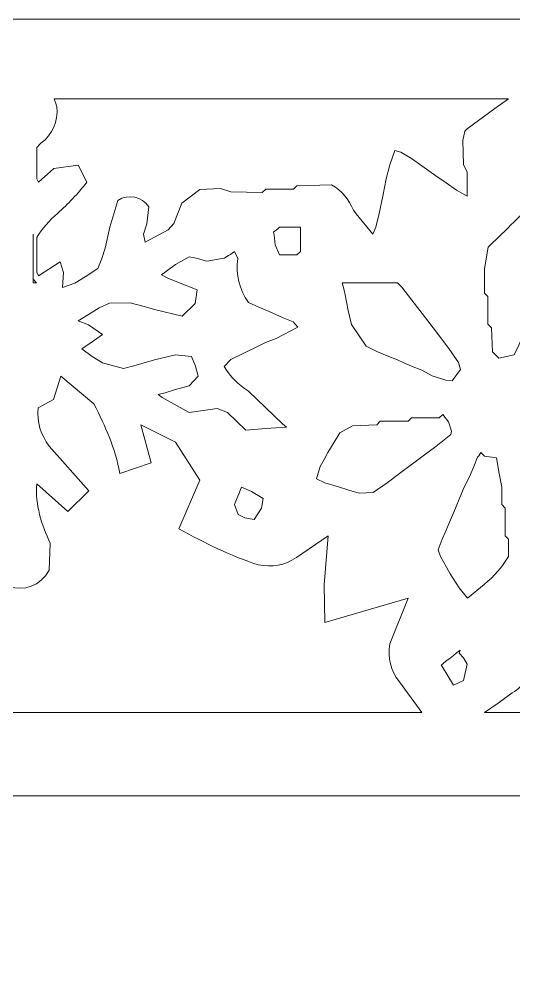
# Model space of a CAD drawing. Header units: centimetres. Extents: x -13.8 to 13.8, y -13.7 to 13.7.
# Drawn here: x 7.364 to 9, y 10.472 to 13.671 of the extents above; entities that cross this region are included whole.
import ezdxf

# ---------------------------------------------------------------- set-up
doc = ezdxf.new("R2010")
doc.units = ezdxf.units.CM
doc.header["$MEASUREMENT"] = 0
doc.layers.add('Layer 1', color=7, linetype='Continuous')

msp = doc.modelspace()

# ---------------------------------------------------------------- linework, layer by layer
at = {"layer": 'Layer 1', "lineweight": 0}
msp.add_lwpolyline([(0.95375, 0.85022), (13.77439, 0.85022), (13.77439, 13.67104), (0.95375, 13.67104), (0.95375, 0.85022)], close=True, dxfattribs=at)
at = {"layer": 'Layer 1', "color": 7, "lineweight": 0}
msp.add_lwpolyline([(3.52682, 3.42348), (11.2013, 3.42348), (11.2013, 11.09776), (3.52682, 11.09776), (3.52682, 3.42348)], close=True, dxfattribs=at)
for points, knots in [([(7.47892, 13.40702), (7.47892, 13.40702), (8.98369, 13.40702), (8.98369, 13.40702), (8.98369, 13.40702), (8.98369, 13.40702), (8.9376, 13.3754), (8.9376, 13.3754), (8.9376, 13.3754), (8.9376, 13.3754), (8.84635, 13.30759), (8.84635, 13.30759), (8.84635, 13.30759), (8.84635, 13.30759), (8.83836, 13.30074), (8.83836, 13.30074), (8.83836, 13.30074), (8.83836, 13.30074), (8.83243, 13.26894), (8.83243, 13.26894), (8.83243, 13.26894), (8.83243, 13.26894), (8.83455, 13.18853), (8.83455, 13.18853), (8.83455, 13.18853), (8.83455, 13.18853), (8.84598, 13.16586), (8.84598, 13.16586), (8.84598, 13.16586), (8.84598, 13.16586), (8.84598, 13.08508), (8.84598, 13.08508), (8.84598, 13.08508), (8.84598, 13.08508), (8.8115, 13.10508), (8.8115, 13.10508), (8.8115, 13.10508), (8.8115, 13.10508), (8.77702, 13.12926), (8.77702, 13.12926), (8.77702, 13.12926), (8.77702, 13.12926), (8.74252, 13.15193), (8.74252, 13.15193), (8.74252, 13.15193), (8.74252, 13.15193), (8.69643, 13.18545), (8.69643, 13.18545), (8.69643, 13.18545), (8.69643, 13.18545), (8.66195, 13.20926), (8.66195, 13.20926), (8.66195, 13.20926), (8.66195, 13.20926), (8.62747, 13.23061), (8.62747, 13.23061), (8.62747, 13.23061), (8.62747, 13.23061), (8.60747, 13.23614), (8.60747, 13.23614), (8.60747, 13.23614), (8.60747, 13.23614), (8.59014, 13.18851), (8.59014, 13.18851), (8.59014, 13.18851), (8.59014, 13.18851), (8.5789, 13.14242), (8.5789, 13.14242), (8.5789, 13.14242), (8.5789, 13.14242), (8.5671, 13.08508), (8.5671, 13.08508), (8.5671, 13.08508), (8.5671, 13.08508), (8.55567, 13.02756), (8.55567, 13.02756), (8.55567, 13.02756), (8.55567, 13.02756), (8.54443, 12.98184), (8.54443, 12.98184), (8.54443, 12.98184), (8.54443, 12.98184), (8.53377, 12.95861), (8.53377, 12.95861), (8.53377, 12.95861), (8.53377, 12.95861), (8.47892, 13.02624), (8.47892, 13.02624), (8.47892, 13.02624), (8.47892, 13.02624), (8.46977, 13.03899), (8.46977, 13.03899), (8.46977, 13.03899), (8.45395, 13.075), (8.43204, 13.10223), (8.39796, 13.12241), (8.39796, 13.12241), (8.39796, 13.12241), (8.28308, 13.11955), (8.28308, 13.11955), (8.28308, 13.11955), (8.28308, 13.11955), (8.27184, 13.10831), (8.27184, 13.10831), (8.27184, 13.10831), (8.27184, 13.10831), (8.17981, 13.10833), (8.17981, 13.10833), (8.17981, 13.10833), (8.17981, 13.10833), (8.16838, 13.0969), (8.16838, 13.0969), (8.16838, 13.0969), (8.16838, 13.0969), (8.06456, 13.09957), (8.06456, 13.09957), (8.06456, 13.09957), (8.06456, 13.09957), (8.03008, 13.11005), (8.03008, 13.11005), (8.03008, 13.11005), (8.03008, 13.11005), (7.96113, 13.1068), (7.96113, 13.1068), (7.96113, 13.1068), (7.96113, 13.1068), (7.90189, 13.06127), (7.90189, 13.06127), (7.90189, 13.06127), (7.90189, 13.06127), (7.87503, 12.99422), (7.87503, 12.99422), (7.87503, 12.99422), (7.87503, 12.99422), (7.85712, 12.97385), (7.85712, 12.97385), (7.85712, 12.97385), (7.85712, 12.97385), (7.78034, 12.93213), (7.78034, 12.93213), (7.78034, 12.93213), (7.78034, 12.93213), (7.77539, 12.95861), (7.77539, 12.95861), (7.77539, 12.95861), (7.77539, 12.95861), (7.78605, 12.99309), (7.78605, 12.99309), (7.78605, 12.99309), (7.78605, 12.99309), (7.79272, 13.04966), (7.79272, 13.04966), (7.79272, 13.04966), (7.76928, 13.08355), (7.72528, 13.09329), (7.69041, 13.0708), (7.69041, 13.0708), (7.69041, 13.0708), (7.66337, 12.98185), (7.66337, 12.98185), (7.66337, 12.98185), (7.66337, 12.98185), (7.64832, 12.9129), (7.64832, 12.9129), (7.64832, 12.9129), (7.64832, 12.9129), (7.63766, 12.87842), (7.63766, 12.87842), (7.63766, 12.87842), (7.63766, 12.87842), (7.62337, 12.84566), (7.62337, 12.84566), (7.62337, 12.84566), (7.62337, 12.84566), (7.58202, 12.81804), (7.58202, 12.81804), (7.58202, 12.81804), (7.58202, 12.81804), (7.54754, 12.79671), (7.54754, 12.79671), (7.54754, 12.79671), (7.54754, 12.79671), (7.50735, 12.78261), (7.50735, 12.78261), (7.50735, 12.78261), (7.50735, 12.78261), (7.51039, 12.83214), (7.51039, 12.83214), (7.51039, 12.83214), (7.51039, 12.83214), (7.49877, 12.86775), (7.49877, 12.86775), (7.49877, 12.86775), (7.49877, 12.86775), (7.42696, 12.82089), (7.42696, 12.82089), (7.42696, 12.82089), (7.42696, 12.82089), (7.42146, 12.83251), (7.42146, 12.83251), (7.42146, 12.83251), (7.42146, 12.83251), (7.42146, 12.94739), (7.42146, 12.94739), (7.42146, 12.94739), (7.44088, 12.97827), (7.46205, 13.00396), (7.49023, 13.0278), (7.49023, 13.0278), (7.52605, 13.06), (7.55786, 13.0922), (7.58701, 13.13104), (7.58701, 13.13104), (7.58701, 13.13104), (7.55899, 13.18761), (7.55899, 13.18761), (7.55899, 13.18761), (7.55899, 13.18761), (7.47879, 13.17695), (7.47879, 13.17695), (7.47879, 13.17695), (7.47879, 13.17695), (7.42698, 13.13104), (7.42698, 13.13104), (7.42698, 13.13104), (7.42698, 13.13104), (7.42148, 13.14266), (7.42148, 13.14266), (7.42148, 13.14266), (7.42148, 13.14266), (7.42148, 13.24609), (7.42148, 13.24609), (7.42148, 13.24609), (7.42148, 13.24609), (7.43558, 13.26019), (7.43558, 13.26019), (7.43558, 13.26019), (7.47424, 13.29086), (7.49292, 13.33126), (7.48852, 13.38097), (7.48852, 13.38097), (7.48845, 13.3809), (7.48178, 13.40109), (7.47892, 13.40702)], [0, 0, 0, 0, 0.016129, 0.016129, 0.016129, 0.016129, 0.0322581, 0.0322581, 0.0322581, 0.0322581, 0.0483871, 0.0483871, 0.0483871, 0.0483871, 0.0645161, 0.0645161, 0.0645161, 0.0645161, 0.0806452, 0.0806452, 0.0806452, 0.0806452, 0.0967742, 0.0967742, 0.0967742, 0.0967742, 0.1129032, 0.1129032, 0.1129032, 0.1129032, 0.1290323, 0.1290323, 0.1290323, 0.1290323, 0.1451613, 0.1451613, 0.1451613, 0.1451613, 0.1612903, 0.1612903, 0.1612903, 0.1612903, 0.1774194, 0.1774194, 0.1774194, 0.1774194, 0.1935484, 0.1935484, 0.1935484, 0.1935484, 0.2096774, 0.2096774, 0.2096774, 0.2096774, 0.2258065, 0.2258065, 0.2258065, 0.2258065, 0.2419355, 0.2419355, 0.2419355, 0.2419355, 0.2580645, 0.2580645, 0.2580645, 0.2580645, 0.2741935, 0.2741935, 0.2741935, 0.2741935, 0.2903226, 0.2903226, 0.2903226, 0.2903226, 0.3064516, 0.3064516, 0.3064516, 0.3064516, 0.3225806, 0.3225806, 0.3225806, 0.3225806, 0.3387097, 0.3387097, 0.3387097, 0.3387097, 0.3548387, 0.3548387, 0.3548387, 0.3548387, 0.3709677, 0.3709677, 0.3709677, 0.3709677, 0.3870968, 0.3870968, 0.3870968, 0.3870968, 0.4032258, 0.4032258, 0.4032258, 0.4032258, 0.4193548, 0.4193548, 0.4193548, 0.4193548, 0.4354839, 0.4354839, 0.4354839, 0.4354839, 0.4516129, 0.4516129, 0.4516129, 0.4516129, 0.4677419, 0.4677419, 0.4677419, 0.4677419, 0.483871, 0.483871, 0.483871, 0.483871, 0.5, 0.5, 0.5, 0.5, 0.516129, 0.516129, 0.516129, 0.516129, 0.5322581, 0.5322581, 0.5322581, 0.5322581, 0.5483871, 0.5483871, 0.5483871, 0.5483871, 0.5645161, 0.5645161, 0.5645161, 0.5645161, 0.5806452, 0.5806452, 0.5806452, 0.5806452, 0.5967742, 0.5967742, 0.5967742, 0.5967742, 0.6129032, 0.6129032, 0.6129032, 0.6129032, 0.6290323, 0.6290323, 0.6290323, 0.6290323, 0.6451613, 0.6451613, 0.6451613, 0.6451613, 0.6612903, 0.6612903, 0.6612903, 0.6612903, 0.6774194, 0.6774194, 0.6774194, 0.6774194, 0.6935484, 0.6935484, 0.6935484, 0.6935484, 0.7096774, 0.7096774, 0.7096774, 0.7096774, 0.7258065, 0.7258065, 0.7258065, 0.7258065, 0.7419355, 0.7419355, 0.7419355, 0.7419355, 0.7580645, 0.7580645, 0.7580645, 0.7580645, 0.7741935, 0.7741935, 0.7741935, 0.7741935, 0.7903226, 0.7903226, 0.7903226, 0.7903226, 0.8064516, 0.8064516, 0.8064516, 0.8064516, 0.8225806, 0.8225806, 0.8225806, 0.8225806, 0.8387097, 0.8387097, 0.8387097, 0.8387097, 0.8548387, 0.8548387, 0.8548387, 0.8548387, 0.8709677, 0.8709677, 0.8709677, 0.8709677, 0.8870968, 0.8870968, 0.8870968, 0.8870968, 0.9032258, 0.9032258, 0.9032258, 0.9032258, 0.9193548, 0.9193548, 0.9193548, 0.9193548, 0.9354839, 0.9354839, 0.9354839, 0.9354839, 0.9516129, 0.9516129, 0.9516129, 0.9516129, 0.9677419, 0.9677419, 0.9677419, 0.9677419, 1, 1, 1, 1]), ([(9.02999, 13.02792), (9.02999, 13.02792), (9.06124, 12.99305), (9.06124, 12.99305), (9.06124, 12.99305), (9.06124, 12.99305), (9.07381, 12.97), (9.07381, 12.97), (9.07381, 12.97), (9.07381, 12.97), (9.08619, 12.94733), (9.08619, 12.94733), (9.08619, 12.94733), (9.08619, 12.94733), (9.10715, 12.91285), (9.10715, 12.91285), (9.10715, 12.91285), (9.10715, 12.91285), (9.11953, 12.88962), (9.11953, 12.88962), (9.11953, 12.88962), (9.11953, 12.88962), (9.12752, 12.86657), (9.12752, 12.86657), (9.12752, 12.86657), (9.12752, 12.86657), (9.12239, 12.8439), (9.12239, 12.8439), (9.12239, 12.8439), (9.12239, 12.8439), (9.11096, 12.80942), (9.11096, 12.80942), (9.11096, 12.80942), (9.11096, 12.80942), (9.10067, 12.78637), (9.10067, 12.78637), (9.10067, 12.78637), (9.10067, 12.78637), (9.09001, 12.76314), (9.09001, 12.76314), (9.09001, 12.76314), (9.09001, 12.76314), (9.07649, 12.72885), (9.07649, 12.72885), (9.07649, 12.72885), (9.07649, 12.72885), (9.06239, 12.69437), (9.06239, 12.69437), (9.06239, 12.69437), (9.06239, 12.69437), (9.04411, 12.65989), (9.04411, 12.65989), (9.04411, 12.65989), (9.04411, 12.65989), (9.02792, 12.61398), (9.02792, 12.61398), (9.02792, 12.61398), (9.02792, 12.61398), (9.01726, 12.59093), (9.01726, 12.59093), (9.01726, 12.59093), (9.01726, 12.59093), (9.00202, 12.55913), (9.00202, 12.55913), (9.00202, 12.55913), (9.00202, 12.55913), (8.95117, 12.54828), (8.95117, 12.54828), (8.95117, 12.54828), (8.95117, 12.54828), (8.9304, 12.56924), (8.9304, 12.56924), (8.9304, 12.56924), (8.9304, 12.56924), (8.92659, 12.64888), (8.92659, 12.64888), (8.92659, 12.64888), (8.92659, 12.64888), (8.91497, 12.66031), (8.91497, 12.66031), (8.91497, 12.66031), (8.91497, 12.66031), (8.91497, 12.75233), (8.91497, 12.75233), (8.91497, 12.75233), (8.91497, 12.75233), (8.90354, 12.76357), (8.90354, 12.76357), (8.90354, 12.76357), (8.90354, 12.76357), (8.90354, 12.84395), (8.90354, 12.84395), (8.90354, 12.84395), (8.90354, 12.84395), (8.91592, 12.91557), (8.91592, 12.91557), (8.91592, 12.91557), (8.91588, 12.91553), (9.02446, 13.02107), (9.02999, 13.02792)], [0, 0, 0, 0, 0.0384615, 0.0384615, 0.0384615, 0.0384615, 0.0769231, 0.0769231, 0.0769231, 0.0769231, 0.1153846, 0.1153846, 0.1153846, 0.1153846, 0.1538462, 0.1538462, 0.1538462, 0.1538462, 0.1923077, 0.1923077, 0.1923077, 0.1923077, 0.2307692, 0.2307692, 0.2307692, 0.2307692, 0.2692308, 0.2692308, 0.2692308, 0.2692308, 0.3076923, 0.3076923, 0.3076923, 0.3076923, 0.3461538, 0.3461538, 0.3461538, 0.3461538, 0.3846154, 0.3846154, 0.3846154, 0.3846154, 0.4230769, 0.4230769, 0.4230769, 0.4230769, 0.4615385, 0.4615385, 0.4615385, 0.4615385, 0.5, 0.5, 0.5, 0.5, 0.5384615, 0.5384615, 0.5384615, 0.5384615, 0.5769231, 0.5769231, 0.5769231, 0.5769231, 0.6153846, 0.6153846, 0.6153846, 0.6153846, 0.6538462, 0.6538462, 0.6538462, 0.6538462, 0.6923077, 0.6923077, 0.6923077, 0.6923077, 0.7307692, 0.7307692, 0.7307692, 0.7307692, 0.7692308, 0.7692308, 0.7692308, 0.7692308, 0.8076923, 0.8076923, 0.8076923, 0.8076923, 0.8461538, 0.8461538, 0.8461538, 0.8461538, 0.8846154, 0.8846154, 0.8846154, 0.8846154, 0.9230769, 0.9230769, 0.9230769, 0.9230769, 1, 1, 1, 1]), ([(8.2255, 12.98181), (8.2255, 12.98181), (8.29445, 12.98181), (8.29445, 12.98181), (8.29445, 12.98181), (8.29445, 12.98181), (8.29445, 12.90143), (8.29445, 12.90143), (8.29445, 12.90143), (8.29445, 12.90143), (8.28302, 12.89), (8.28302, 12.89), (8.28302, 12.89), (8.28302, 12.89), (8.2255, 12.89), (8.2255, 12.89), (8.2255, 12.89), (8.2255, 12.89), (8.21103, 12.9241), (8.21103, 12.9241), (8.21103, 12.9241), (8.21103, 12.9241), (8.20722, 12.95688), (8.20722, 12.95688), (8.20722, 12.95688), (8.20722, 12.95688), (8.20553, 12.96527), (8.20553, 12.96527), (8.20553, 12.96527), (8.2055, 12.96524), (8.22169, 12.978), (8.2255, 12.98181)], [0, 0, 0, 0, 0.1111111, 0.1111111, 0.1111111, 0.1111111, 0.2222222, 0.2222222, 0.2222222, 0.2222222, 0.3333333, 0.3333333, 0.3333333, 0.3333333, 0.4444444, 0.4444444, 0.4444444, 0.4444444, 0.5555556, 0.5555556, 0.5555556, 0.5555556, 0.6666667, 0.6666667, 0.6666667, 0.6666667, 0.7777778, 0.7777778, 0.7777778, 0.7777778, 1, 1, 1, 1]), ([(8.07633, 12.90143), (8.07633, 12.90143), (8.08757, 12.87838), (8.08757, 12.87838), (8.08757, 12.87838), (8.08014, 12.82409), (8.09082, 12.77686), (8.12318, 12.73265), (8.12318, 12.73265), (8.12318, 12.73265), (8.15652, 12.71664), (8.15652, 12.71664), (8.15652, 12.71664), (8.15652, 12.71664), (8.191, 12.70293), (8.191, 12.70293), (8.191, 12.70293), (8.191, 12.70293), (8.23691, 12.68216), (8.23691, 12.68216), (8.23691, 12.68216), (8.23691, 12.68216), (8.27062, 12.66845), (8.27062, 12.66845), (8.27062, 12.66845), (8.27062, 12.66845), (8.28586, 12.65054), (8.28586, 12.65054), (8.28586, 12.65054), (8.28586, 12.65054), (8.21387, 12.61321), (8.21387, 12.61321), (8.21387, 12.61321), (8.21387, 12.61321), (8.17937, 12.5995), (8.17937, 12.5995), (8.17937, 12.5995), (8.17937, 12.5995), (8.15651, 12.58884), (8.15651, 12.58884), (8.15651, 12.58884), (8.15651, 12.58884), (8.06449, 12.54331), (8.06449, 12.54331), (8.06449, 12.54331), (8.06449, 12.54331), (8.04182, 12.51987), (8.04182, 12.51987), (8.04182, 12.51987), (8.06391, 12.48653), (8.08831, 12.46063), (8.12223, 12.43909), (8.12223, 12.43909), (8.12223, 12.43909), (8.23521, 12.33069), (8.23521, 12.33069), (8.23521, 12.33069), (8.23521, 12.33069), (8.24836, 12.31889), (8.24836, 12.31889), (8.24836, 12.31889), (8.24836, 12.31889), (8.17978, 12.31545), (8.17978, 12.31545), (8.17978, 12.31545), (8.17978, 12.31545), (8.11348, 12.30973), (8.11348, 12.30973), (8.11348, 12.30973), (8.11348, 12.30973), (8.05329, 12.3682), (8.05329, 12.3682), (8.05329, 12.3682), (8.05329, 12.3682), (8.01881, 12.38135), (8.01881, 12.38135), (8.01881, 12.38135), (8.01881, 12.38135), (7.92679, 12.36783), (7.92679, 12.36783), (7.92679, 12.36783), (7.92679, 12.36783), (7.83667, 12.41755), (7.83667, 12.41755), (7.83667, 12.41755), (7.83667, 12.41755), (7.82333, 12.42708), (7.82333, 12.42708), (7.82333, 12.42708), (7.82333, 12.42708), (7.84638, 12.43298), (7.84638, 12.43298), (7.84638, 12.43298), (7.84638, 12.43298), (7.88086, 12.44364), (7.88086, 12.44364), (7.88086, 12.44364), (7.88086, 12.44364), (7.92677, 12.45679), (7.92677, 12.45679), (7.92677, 12.45679), (7.92677, 12.45679), (7.95572, 12.48862), (7.95572, 12.48862), (7.95572, 12.48862), (7.95572, 12.48862), (7.94773, 12.52196), (7.94773, 12.52196), (7.94773, 12.52196), (7.94773, 12.52196), (7.93363, 12.55358), (7.93363, 12.55358), (7.93363, 12.55358), (7.93363, 12.55358), (7.88085, 12.55853), (7.88085, 12.55853), (7.88085, 12.55853), (7.88085, 12.55853), (7.8119, 12.54234), (7.8119, 12.54234), (7.8119, 12.54234), (7.8119, 12.54234), (7.74295, 12.52292), (7.74295, 12.52292), (7.74295, 12.52292), (7.74295, 12.52292), (7.70847, 12.51377), (7.70847, 12.51377), (7.70847, 12.51377), (7.70847, 12.51377), (7.63952, 12.53263), (7.63952, 12.53263), (7.63952, 12.53263), (7.63952, 12.53263), (7.60523, 12.55359), (7.60523, 12.55359), (7.60523, 12.55359), (7.60523, 12.55359), (7.57075, 12.57894), (7.57075, 12.57894), (7.57075, 12.57894), (7.57075, 12.57894), (7.60523, 12.60161), (7.60523, 12.60161), (7.60523, 12.60161), (7.60523, 12.60161), (7.63952, 12.62638), (7.63952, 12.62638), (7.63952, 12.62638), (7.63952, 12.62638), (7.5934, 12.65818), (7.5934, 12.65818), (7.5934, 12.65818), (7.5934, 12.65818), (7.5593, 12.67152), (7.5593, 12.67152), (7.5593, 12.67152), (7.5593, 12.67152), (7.5934, 12.69324), (7.5934, 12.69324), (7.5934, 12.69324), (7.5934, 12.69324), (7.62788, 12.71457), (7.62788, 12.71457), (7.62788, 12.71457), (7.62788, 12.71457), (7.66236, 12.72981), (7.66236, 12.72981), (7.66236, 12.72981), (7.66236, 12.72981), (7.73131, 12.73153), (7.73131, 12.73153), (7.73131, 12.73153), (7.73131, 12.73153), (7.7774, 12.71952), (7.7774, 12.71952), (7.7774, 12.71952), (7.7774, 12.71952), (7.81188, 12.70886), (7.81188, 12.70886), (7.81188, 12.70886), (7.81188, 12.70886), (7.90351, 12.68714), (7.90351, 12.68714), (7.90351, 12.68714), (7.90351, 12.68714), (7.94656, 12.72886), (7.94656, 12.72886), (7.94656, 12.72886), (7.94656, 12.72886), (7.95246, 12.774), (7.95246, 12.774), (7.95246, 12.774), (7.95246, 12.774), (7.85779, 12.8121), (7.85779, 12.8121), (7.85779, 12.8121), (7.85779, 12.8121), (7.83493, 12.82467), (7.83493, 12.82467), (7.83493, 12.82467), (7.83493, 12.82467), (7.88084, 12.85838), (7.88084, 12.85838), (7.88084, 12.85838), (7.88084, 12.85838), (7.92675, 12.88428), (7.92675, 12.88428), (7.92675, 12.88428), (7.92675, 12.88428), (7.9498, 12.87894), (7.9498, 12.87894), (7.9498, 12.87894), (7.9498, 12.87894), (7.98428, 12.86941), (7.98428, 12.86941), (7.98428, 12.86941), (7.98428, 12.86941), (8.04143, 12.87894), (8.04143, 12.87894), (8.04143, 12.87894), (8.04148, 12.87894), (8.07043, 12.89629), (8.07633, 12.90143)], [0, 0, 0, 0, 0.0175439, 0.0175439, 0.0175439, 0.0175439, 0.0350877, 0.0350877, 0.0350877, 0.0350877, 0.0526316, 0.0526316, 0.0526316, 0.0526316, 0.0701754, 0.0701754, 0.0701754, 0.0701754, 0.0877193, 0.0877193, 0.0877193, 0.0877193, 0.1052632, 0.1052632, 0.1052632, 0.1052632, 0.122807, 0.122807, 0.122807, 0.122807, 0.1403509, 0.1403509, 0.1403509, 0.1403509, 0.1578947, 0.1578947, 0.1578947, 0.1578947, 0.1754386, 0.1754386, 0.1754386, 0.1754386, 0.1929825, 0.1929825, 0.1929825, 0.1929825, 0.2105263, 0.2105263, 0.2105263, 0.2105263, 0.2280702, 0.2280702, 0.2280702, 0.2280702, 0.245614, 0.245614, 0.245614, 0.245614, 0.2631579, 0.2631579, 0.2631579, 0.2631579, 0.2807018, 0.2807018, 0.2807018, 0.2807018, 0.2982456, 0.2982456, 0.2982456, 0.2982456, 0.3157895, 0.3157895, 0.3157895, 0.3157895, 0.3333333, 0.3333333, 0.3333333, 0.3333333, 0.3508772, 0.3508772, 0.3508772, 0.3508772, 0.3684211, 0.3684211, 0.3684211, 0.3684211, 0.3859649, 0.3859649, 0.3859649, 0.3859649, 0.4035088, 0.4035088, 0.4035088, 0.4035088, 0.4210526, 0.4210526, 0.4210526, 0.4210526, 0.4385965, 0.4385965, 0.4385965, 0.4385965, 0.4561404, 0.4561404, 0.4561404, 0.4561404, 0.4736842, 0.4736842, 0.4736842, 0.4736842, 0.4912281, 0.4912281, 0.4912281, 0.4912281, 0.5087719, 0.5087719, 0.5087719, 0.5087719, 0.5263158, 0.5263158, 0.5263158, 0.5263158, 0.5438596, 0.5438596, 0.5438596, 0.5438596, 0.5614035, 0.5614035, 0.5614035, 0.5614035, 0.5789474, 0.5789474, 0.5789474, 0.5789474, 0.5964912, 0.5964912, 0.5964912, 0.5964912, 0.6140351, 0.6140351, 0.6140351, 0.6140351, 0.6315789, 0.6315789, 0.6315789, 0.6315789, 0.6491228, 0.6491228, 0.6491228, 0.6491228, 0.6666667, 0.6666667, 0.6666667, 0.6666667, 0.6842105, 0.6842105, 0.6842105, 0.6842105, 0.7017544, 0.7017544, 0.7017544, 0.7017544, 0.7192982, 0.7192982, 0.7192982, 0.7192982, 0.7368421, 0.7368421, 0.7368421, 0.7368421, 0.754386, 0.754386, 0.754386, 0.754386, 0.7719298, 0.7719298, 0.7719298, 0.7719298, 0.7894737, 0.7894737, 0.7894737, 0.7894737, 0.8070175, 0.8070175, 0.8070175, 0.8070175, 0.8245614, 0.8245614, 0.8245614, 0.8245614, 0.8421053, 0.8421053, 0.8421053, 0.8421053, 0.8596491, 0.8596491, 0.8596491, 0.8596491, 0.877193, 0.877193, 0.877193, 0.877193, 0.8947368, 0.8947368, 0.8947368, 0.8947368, 0.9122807, 0.9122807, 0.9122807, 0.9122807, 0.9298246, 0.9298246, 0.9298246, 0.9298246, 0.9473684, 0.9473684, 0.9473684, 0.9473684, 0.9649123, 0.9649123, 0.9649123, 0.9649123, 1, 1, 1, 1]), ([(8.43238, 12.79797), (8.43238, 12.79797), (8.61639, 12.79797), (8.61639, 12.79797), (8.61639, 12.79797), (8.61639, 12.79797), (8.63049, 12.7835), (8.63049, 12.7835), (8.63049, 12.7835), (8.63049, 12.7835), (8.66383, 12.74045), (8.66383, 12.74045), (8.66383, 12.74045), (8.66383, 12.74045), (8.71659, 12.6715), (8.71659, 12.6715), (8.71659, 12.6715), (8.71659, 12.6715), (8.75107, 12.62541), (8.75107, 12.62541), (8.75107, 12.62541), (8.75107, 12.62541), (8.78555, 12.5795), (8.78555, 12.5795), (8.78555, 12.5795), (8.78555, 12.5795), (8.81831, 12.53378), (8.81831, 12.53378), (8.81831, 12.53378), (8.81831, 12.53378), (8.82479, 12.51055), (8.82479, 12.51055), (8.82479, 12.51055), (8.82479, 12.51055), (8.79698, 12.47245), (8.79698, 12.47245), (8.79698, 12.47245), (8.79698, 12.47245), (8.77584, 12.47549), (8.77584, 12.47549), (8.77584, 12.47549), (8.77584, 12.47549), (8.73068, 12.48959), (8.73068, 12.48959), (8.73068, 12.48959), (8.73068, 12.48959), (8.69639, 12.50787), (8.69639, 12.50787), (8.69639, 12.50787), (8.69639, 12.50787), (8.66191, 12.52102), (8.66191, 12.52102), (8.66191, 12.52102), (8.66191, 12.52102), (8.63905, 12.53168), (8.63905, 12.53168), (8.63905, 12.53168), (8.63905, 12.53168), (8.61598, 12.54234), (8.61598, 12.54234), (8.61598, 12.54234), (8.61598, 12.54234), (8.5815, 12.55549), (8.5815, 12.55549), (8.5815, 12.55549), (8.5815, 12.55549), (8.54702, 12.56996), (8.54702, 12.56996), (8.54702, 12.56996), (8.54702, 12.56996), (8.51252, 12.58806), (8.51252, 12.58806), (8.51252, 12.58806), (8.51252, 12.58806), (8.46357, 12.65987), (8.46357, 12.65987), (8.46357, 12.65987), (8.46357, 12.65987), (8.45233, 12.70596), (8.45233, 12.70596), (8.45233, 12.70596), (8.45233, 12.70596), (8.44185, 12.76311), (8.44185, 12.76311), (8.44185, 12.76311), (8.4419, 12.76313), (8.4341, 12.79189), (8.43238, 12.79797)], [0, 0, 0, 0, 0.0434783, 0.0434783, 0.0434783, 0.0434783, 0.0869565, 0.0869565, 0.0869565, 0.0869565, 0.1304348, 0.1304348, 0.1304348, 0.1304348, 0.173913, 0.173913, 0.173913, 0.173913, 0.2173913, 0.2173913, 0.2173913, 0.2173913, 0.2608696, 0.2608696, 0.2608696, 0.2608696, 0.3043478, 0.3043478, 0.3043478, 0.3043478, 0.3478261, 0.3478261, 0.3478261, 0.3478261, 0.3913043, 0.3913043, 0.3913043, 0.3913043, 0.4347826, 0.4347826, 0.4347826, 0.4347826, 0.4782609, 0.4782609, 0.4782609, 0.4782609, 0.5217391, 0.5217391, 0.5217391, 0.5217391, 0.5652174, 0.5652174, 0.5652174, 0.5652174, 0.6086957, 0.6086957, 0.6086957, 0.6086957, 0.6521739, 0.6521739, 0.6521739, 0.6521739, 0.6956522, 0.6956522, 0.6956522, 0.6956522, 0.7391304, 0.7391304, 0.7391304, 0.7391304, 0.7826087, 0.7826087, 0.7826087, 0.7826087, 0.826087, 0.826087, 0.826087, 0.826087, 0.8695652, 0.8695652, 0.8695652, 0.8695652, 0.9130435, 0.9130435, 0.9130435, 0.9130435, 1, 1, 1, 1]), ([(7.50178, 12.48786), (7.50178, 12.48786), (7.61076, 12.39679), (7.61076, 12.39679), (7.61076, 12.39679), (7.64981, 12.32154), (7.68048, 12.24992), (7.69725, 12.16628), (7.69725, 12.16628), (7.69725, 12.16628), (7.80052, 12.20076), (7.80052, 12.20076), (7.80052, 12.20076), (7.80052, 12.20076), (7.76602, 12.32689), (7.76602, 12.32689), (7.76602, 12.32689), (7.76602, 12.32689), (7.8809, 12.26974), (7.8809, 12.26974), (7.8809, 12.26974), (7.8809, 12.26974), (7.96149, 12.14324), (7.96149, 12.14324), (7.96149, 12.14324), (7.96149, 12.14324), (7.89254, 11.98227), (7.89254, 11.98227), (7.89254, 11.98227), (7.97882, 11.93523), (8.06113, 11.8935), (8.15503, 11.86302), (8.15503, 11.86302), (8.20035, 11.85408), (8.24226, 11.8613), (8.28116, 11.88723), (8.28116, 11.88723), (8.28116, 11.88723), (8.38649, 11.95943), (8.38649, 11.95943), (8.38649, 11.95943), (8.38649, 11.95943), (8.37315, 11.79655), (8.37315, 11.79655), (8.37315, 11.79655), (8.37315, 11.79655), (8.37524, 11.67214), (8.37524, 11.67214), (8.37524, 11.67214), (8.37524, 11.67214), (8.65088, 11.75273), (8.65088, 11.75273), (8.65088, 11.75273), (8.65088, 11.75273), (8.5905, 11.6011), (8.5905, 11.6011), (8.5905, 11.6011), (8.58344, 11.55557), (8.59203, 11.51138), (8.6223, 11.47574), (8.6223, 11.47574), (8.6223, 11.47574), (8.6966, 11.37364), (8.6966, 11.37364), (8.6966, 11.37364), (8.6966, 11.37364), (6.03152, 11.37364), (6.03152, 11.37364), (6.03152, 11.37364), (6.03152, 11.37364), (6.12449, 11.50948), (6.12449, 11.50948), (6.12449, 11.50948), (6.14105, 11.54721), (6.1441, 11.58491), (6.13039, 11.62436), (6.13039, 11.62436), (6.13039, 11.62436), (6.07724, 11.75276), (6.07724, 11.75276), (6.07724, 11.75276), (6.07724, 11.75276), (6.35307, 11.67217), (6.35307, 11.67217), (6.35307, 11.67217), (6.35307, 11.67217), (6.34164, 11.97107), (6.34164, 11.97107), (6.34164, 11.97107), (6.34164, 11.97107), (6.46718, 11.8764), (6.46718, 11.8764), (6.46718, 11.8764), (6.52586, 11.84954), (6.58357, 11.8524), (6.63882, 11.88651), (6.63882, 11.88651), (6.63882, 11.88651), (6.76817, 11.9448), (6.76817, 11.9448), (6.76817, 11.9448), (6.76817, 11.9448), (6.83561, 11.98232), (6.83561, 11.98232), (6.83561, 11.98232), (6.83561, 11.98232), (6.76666, 12.14329), (6.76666, 12.14329), (6.76666, 12.14329), (6.82458, 12.21587), (6.88458, 12.27532), (6.96211, 12.32712), (6.96211, 12.32712), (6.96211, 12.32712), (6.92763, 12.20081), (6.92763, 12.20081), (6.92763, 12.20081), (6.92763, 12.20081), (7.03087, 12.16633), (7.03087, 12.16633), (7.03087, 12.16633), (7.03087, 12.16633), (7.09678, 12.36768), (7.09678, 12.36768), (7.09678, 12.36768), (7.12898, 12.41856), (7.16917, 12.45512), (7.22613, 12.47666), (7.22613, 12.47666), (7.22613, 12.47666), (7.22594, 12.38445), (7.22594, 12.38445), (7.22594, 12.38445), (7.22594, 12.38445), (7.30672, 12.44197), (7.30672, 12.44197), (7.30672, 12.44197), (7.30672, 12.44197), (7.2932, 12.3132), (7.2932, 12.3132), (7.2932, 12.3132), (7.2751, 12.27357), (7.25415, 12.24195), (7.22443, 12.21052), (7.22443, 12.21052), (7.22443, 12.21052), (7.13431, 12.10879), (7.13431, 12.10879), (7.13431, 12.10879), (7.13431, 12.10879), (7.20326, 12.03984), (7.20326, 12.03984), (7.20326, 12.03984), (7.20326, 12.03984), (7.30671, 12.13186), (7.30671, 12.13186), (7.30671, 12.13186), (7.29965, 12.05452), (7.28652, 11.98404), (7.25681, 11.91202), (7.25681, 11.91202), (7.2389, 11.78666), (7.4035, 11.73618), (7.46332, 11.84553), (7.46332, 11.84553), (7.46332, 11.84553), (7.46655, 11.93469), (7.46655, 11.93469), (7.46655, 11.93469), (7.43607, 11.99756), (7.41702, 12.06119), (7.4216, 12.13204), (7.4216, 12.13204), (7.4216, 12.13204), (7.52487, 12.03983), (7.52487, 12.03983), (7.52487, 12.03983), (7.52487, 12.03983), (7.59382, 12.10878), (7.59382, 12.10878), (7.59382, 12.10878), (7.59382, 12.10878), (7.46277, 12.25623), (7.46277, 12.25623), (7.46277, 12.25623), (7.43533, 12.2951), (7.42142, 12.33529), (7.42639, 12.38349), (7.42639, 12.38349), (7.42639, 12.38349), (7.47764, 12.41074), (7.47764, 12.41074), (7.47764, 12.41074), (7.47764, 12.41074), (7.50178, 12.48786), (7.50178, 12.48786)], [0, 0, 0, 0, 0.02, 0.02, 0.02, 0.02, 0.04, 0.04, 0.04, 0.04, 0.06, 0.06, 0.06, 0.06, 0.08, 0.08, 0.08, 0.08, 0.1, 0.1, 0.1, 0.1, 0.12, 0.12, 0.12, 0.12, 0.14, 0.14, 0.14, 0.14, 0.16, 0.16, 0.16, 0.16, 0.18, 0.18, 0.18, 0.18, 0.2, 0.2, 0.2, 0.2, 0.22, 0.22, 0.22, 0.22, 0.24, 0.24, 0.24, 0.24, 0.26, 0.26, 0.26, 0.26, 0.28, 0.28, 0.28, 0.28, 0.3, 0.3, 0.3, 0.3, 0.32, 0.32, 0.32, 0.32, 0.34, 0.34, 0.34, 0.34, 0.36, 0.36, 0.36, 0.36, 0.38, 0.38, 0.38, 0.38, 0.4, 0.4, 0.4, 0.4, 0.42, 0.42, 0.42, 0.42, 0.44, 0.44, 0.44, 0.44, 0.46, 0.46, 0.46, 0.46, 0.48, 0.48, 0.48, 0.48, 0.5, 0.5, 0.5, 0.5, 0.52, 0.52, 0.52, 0.52, 0.54, 0.54, 0.54, 0.54, 0.56, 0.56, 0.56, 0.56, 0.58, 0.58, 0.58, 0.58, 0.6, 0.6, 0.6, 0.6, 0.62, 0.62, 0.62, 0.62, 0.64, 0.64, 0.64, 0.64, 0.66, 0.66, 0.66, 0.66, 0.68, 0.68, 0.68, 0.68, 0.7, 0.7, 0.7, 0.7, 0.72, 0.72, 0.72, 0.72, 0.74, 0.74, 0.74, 0.74, 0.76, 0.76, 0.76, 0.76, 0.78, 0.78, 0.78, 0.78, 0.8, 0.8, 0.8, 0.8, 0.82, 0.82, 0.82, 0.82, 0.84, 0.84, 0.84, 0.84, 0.86, 0.86, 0.86, 0.86, 0.88, 0.88, 0.88, 0.88, 0.9, 0.9, 0.9, 0.9, 0.92, 0.92, 0.92, 0.92, 0.94, 0.94, 0.94, 0.94, 0.96, 0.96, 0.96, 0.96, 1, 1, 1, 1]), ([(8.76557, 12.36136), (8.76557, 12.36136), (8.78462, 12.33659), (8.78462, 12.33659), (8.78462, 12.33659), (8.78462, 12.33659), (8.79414, 12.30593), (8.79414, 12.30593), (8.79414, 12.30593), (8.79414, 12.30593), (8.79205, 12.29524), (8.79205, 12.29524), (8.79205, 12.29524), (8.79205, 12.29524), (8.74249, 12.25486), (8.74249, 12.25486), (8.74249, 12.25486), (8.74249, 12.25486), (8.6964, 12.22134), (8.6964, 12.22134), (8.6964, 12.22134), (8.6964, 12.22134), (8.62745, 12.16895), (8.62745, 12.16895), (8.62745, 12.16895), (8.62745, 12.16895), (8.58152, 12.13448), (8.58152, 12.13448), (8.58152, 12.13448), (8.58152, 12.13448), (8.53564, 12.10284), (8.53564, 12.10284), (8.53564, 12.10284), (8.53564, 12.10284), (8.48953, 12.10019), (8.48953, 12.10019), (8.48953, 12.10019), (8.48953, 12.10019), (8.45505, 12.11048), (8.45505, 12.11048), (8.45505, 12.11048), (8.45505, 12.11048), (8.42058, 12.12189), (8.42058, 12.12189), (8.42058, 12.12189), (8.42058, 12.12189), (8.37486, 12.13448), (8.37486, 12.13448), (8.37486, 12.13448), (8.37486, 12.13448), (8.34723, 12.1476), (8.34723, 12.1476), (8.34723, 12.1476), (8.34723, 12.1476), (8.36038, 12.18896), (8.36038, 12.18896), (8.36038, 12.18896), (8.36038, 12.18896), (8.37295, 12.21182), (8.37295, 12.21182), (8.37295, 12.21182), (8.37295, 12.21182), (8.38552, 12.23486), (8.38552, 12.23486), (8.38552, 12.23486), (8.38552, 12.23486), (8.40647, 12.26934), (8.40647, 12.26934), (8.40647, 12.26934), (8.40647, 12.26934), (8.42476, 12.30098), (8.42476, 12.30098), (8.42476, 12.30098), (8.42476, 12.30098), (8.46688, 12.32384), (8.46688, 12.32384), (8.46688, 12.32384), (8.46688, 12.32384), (8.54744, 12.32688), (8.54744, 12.32688), (8.54744, 12.32688), (8.54744, 12.32688), (8.55887, 12.33868), (8.55887, 12.33868), (8.55887, 12.33868), (8.55887, 12.33868), (8.6509, 12.33868), (8.6509, 12.33868), (8.6509, 12.33868), (8.6509, 12.33868), (8.66211, 12.34993), (8.66211, 12.34993), (8.66211, 12.34993), (8.66211, 12.34993), (8.75414, 12.34993), (8.75414, 12.34993), (8.75414, 12.34993), (8.75414, 12.34993), (8.76557, 12.36136), (8.76557, 12.36136)], [0, 0, 0, 0, 0.0384615, 0.0384615, 0.0384615, 0.0384615, 0.0769231, 0.0769231, 0.0769231, 0.0769231, 0.1153846, 0.1153846, 0.1153846, 0.1153846, 0.1538462, 0.1538462, 0.1538462, 0.1538462, 0.1923077, 0.1923077, 0.1923077, 0.1923077, 0.2307692, 0.2307692, 0.2307692, 0.2307692, 0.2692308, 0.2692308, 0.2692308, 0.2692308, 0.3076923, 0.3076923, 0.3076923, 0.3076923, 0.3461538, 0.3461538, 0.3461538, 0.3461538, 0.3846154, 0.3846154, 0.3846154, 0.3846154, 0.4230769, 0.4230769, 0.4230769, 0.4230769, 0.4615385, 0.4615385, 0.4615385, 0.4615385, 0.5, 0.5, 0.5, 0.5, 0.5384615, 0.5384615, 0.5384615, 0.5384615, 0.5769231, 0.5769231, 0.5769231, 0.5769231, 0.6153846, 0.6153846, 0.6153846, 0.6153846, 0.6538462, 0.6538462, 0.6538462, 0.6538462, 0.6923077, 0.6923077, 0.6923077, 0.6923077, 0.7307692, 0.7307692, 0.7307692, 0.7307692, 0.7692308, 0.7692308, 0.7692308, 0.7692308, 0.8076923, 0.8076923, 0.8076923, 0.8076923, 0.8461538, 0.8461538, 0.8461538, 0.8461538, 0.8846154, 0.8846154, 0.8846154, 0.8846154, 0.9230769, 0.9230769, 0.9230769, 0.9230769, 1, 1, 1, 1]), ([(8.89206, 12.23523), (8.89206, 12.23523), (8.90407, 12.22343), (8.90407, 12.22343), (8.90407, 12.22343), (8.90407, 12.22343), (8.94349, 12.21753), (8.94349, 12.21753), (8.94349, 12.21753), (8.94349, 12.21753), (8.95206, 12.16591), (8.95206, 12.16591), (8.95206, 12.16591), (8.95206, 12.16591), (8.961, 12.12), (8.961, 12.12), (8.961, 12.12), (8.961, 12.12), (8.961, 12.06285), (8.961, 12.06285), (8.961, 12.06285), (8.961, 12.06285), (8.97243, 12.05123), (8.97243, 12.05123), (8.97243, 12.05123), (8.97243, 12.05123), (8.97243, 11.95942), (8.97243, 11.95942), (8.97243, 11.95942), (8.97243, 11.95942), (8.98367, 11.9478), (8.98367, 11.9478), (8.98367, 11.9478), (8.98367, 11.9478), (8.98367, 11.89065), (8.98367, 11.89065), (8.98367, 11.89065), (8.96081, 11.85427), (8.93626, 11.8253), (8.90329, 11.79826), (8.90329, 11.79826), (8.90329, 11.79826), (8.84765, 11.75235), (8.84765, 11.75235), (8.84765, 11.75235), (8.84765, 11.75235), (8.82003, 11.78683), (8.82003, 11.78683), (8.82003, 11.78683), (8.82003, 11.78683), (8.79032, 11.83274), (8.79032, 11.83274), (8.79032, 11.83274), (8.79032, 11.83274), (8.77794, 11.85579), (8.77794, 11.85579), (8.77794, 11.85579), (8.77794, 11.85579), (8.75775, 11.89027), (8.75775, 11.89027), (8.75775, 11.89027), (8.75775, 11.89027), (8.75013, 11.91332), (8.75013, 11.91332), (8.75013, 11.91332), (8.75013, 11.91332), (8.76347, 11.9478), (8.76347, 11.9478), (8.76347, 11.9478), (8.76347, 11.9478), (8.77395, 11.97047), (8.77395, 11.97047), (8.77395, 11.97047), (8.77395, 11.97047), (8.78766, 12.00495), (8.78766, 12.00495), (8.78766, 12.00495), (8.78766, 12.00495), (8.79795, 12.028), (8.79795, 12.028), (8.79795, 12.028), (8.79795, 12.028), (8.80843, 12.05123), (8.80843, 12.05123), (8.80843, 12.05123), (8.80843, 12.05123), (8.82216, 12.08571), (8.82216, 12.08571), (8.82216, 12.08571), (8.82216, 12.08571), (8.83626, 12.12), (8.83626, 12.12), (8.83626, 12.12), (8.83626, 12.12), (8.85454, 12.15448), (8.85454, 12.15448), (8.85454, 12.15448), (8.85454, 12.15448), (8.86806, 12.18896), (8.86806, 12.18896), (8.86806, 12.18896), (8.86806, 12.18896), (8.88044, 12.21944), (8.88044, 12.21944), (8.88044, 12.21944), (8.88042, 12.21944), (8.88825, 12.22857), (8.89206, 12.23523)], [0, 0, 0, 0, 0.0357143, 0.0357143, 0.0357143, 0.0357143, 0.0714286, 0.0714286, 0.0714286, 0.0714286, 0.1071429, 0.1071429, 0.1071429, 0.1071429, 0.1428571, 0.1428571, 0.1428571, 0.1428571, 0.1785714, 0.1785714, 0.1785714, 0.1785714, 0.2142857, 0.2142857, 0.2142857, 0.2142857, 0.25, 0.25, 0.25, 0.25, 0.2857143, 0.2857143, 0.2857143, 0.2857143, 0.3214286, 0.3214286, 0.3214286, 0.3214286, 0.3571429, 0.3571429, 0.3571429, 0.3571429, 0.3928571, 0.3928571, 0.3928571, 0.3928571, 0.4285714, 0.4285714, 0.4285714, 0.4285714, 0.4642857, 0.4642857, 0.4642857, 0.4642857, 0.5, 0.5, 0.5, 0.5, 0.5357143, 0.5357143, 0.5357143, 0.5357143, 0.5714286, 0.5714286, 0.5714286, 0.5714286, 0.6071429, 0.6071429, 0.6071429, 0.6071429, 0.6428571, 0.6428571, 0.6428571, 0.6428571, 0.6785714, 0.6785714, 0.6785714, 0.6785714, 0.7142857, 0.7142857, 0.7142857, 0.7142857, 0.75, 0.75, 0.75, 0.75, 0.7857143, 0.7857143, 0.7857143, 0.7857143, 0.8214286, 0.8214286, 0.8214286, 0.8214286, 0.8571429, 0.8571429, 0.8571429, 0.8571429, 0.8928571, 0.8928571, 0.8928571, 0.8928571, 0.9285714, 0.9285714, 0.9285714, 0.9285714, 1, 1, 1, 1]), ([(8.09937, 12.11998), (8.09937, 12.11998), (8.13252, 12.10664), (8.13252, 12.10664), (8.13252, 12.10664), (8.13252, 12.10664), (8.17102, 12.08243), (8.17102, 12.08243), (8.17102, 12.08243), (8.17102, 12.08243), (8.1653, 12.05118), (8.1653, 12.05118), (8.1653, 12.05118), (8.1653, 12.05118), (8.14112, 12.01345), (8.14112, 12.01345), (8.14112, 12.01345), (8.14112, 12.01345), (8.11045, 12.01935), (8.11045, 12.01935), (8.11045, 12.01935), (8.11045, 12.01935), (8.08873, 12.03001), (8.08873, 12.03001), (8.08873, 12.03001), (8.08873, 12.03001), (8.07635, 12.06353), (8.07635, 12.06353), (8.07635, 12.06353), (8.07635, 12.06353), (8.08569, 12.08562), (8.08569, 12.08562), (8.08569, 12.08562), (8.08567, 12.08572), (8.09728, 12.11427), (8.09937, 12.11998)], [0, 0, 0, 0, 0.1, 0.1, 0.1, 0.1, 0.2, 0.2, 0.2, 0.2, 0.3, 0.3, 0.3, 0.3, 0.4, 0.4, 0.4, 0.4, 0.5, 0.5, 0.5, 0.5, 0.6, 0.6, 0.6, 0.6, 0.7, 0.7, 0.7, 0.7, 0.8, 0.8, 0.8, 0.8, 1, 1, 1, 1]), ([(9.34011, 11.82166), (9.34011, 11.82166), (9.37154, 11.78679), (9.37154, 11.78679), (9.37154, 11.78679), (9.37154, 11.78679), (9.40602, 11.74088), (9.40602, 11.74088), (9.40602, 11.74088), (9.40602, 11.74088), (9.4405, 11.69479), (9.4405, 11.69479), (9.4405, 11.69479), (9.45955, 11.65727), (9.5207, 11.62298), (9.55842, 11.66069), (9.55842, 11.66069), (9.55842, 11.66069), (9.65023, 11.66069), (9.65023, 11.66069), (9.65023, 11.66069), (9.65023, 11.66069), (9.66166, 11.67212), (9.66166, 11.67212), (9.66166, 11.67212), (9.66166, 11.67212), (9.75368, 11.67212), (9.75368, 11.67212), (9.75368, 11.67212), (9.75368, 11.67212), (9.80779, 11.68927), (9.80779, 11.68927), (9.80779, 11.68927), (9.80779, 11.68927), (9.82435, 11.71785), (9.82435, 11.71785), (9.82435, 11.71785), (9.82435, 11.71785), (9.83578, 11.6948), (9.83578, 11.6948), (9.83578, 11.6948), (9.83578, 11.6948), (9.84702, 11.67213), (9.84702, 11.67213), (9.84702, 11.67213), (9.84702, 11.67213), (9.86054, 11.65213), (9.86054, 11.65213), (9.86054, 11.65213), (9.86054, 11.65213), (9.8916, 11.63766), (9.8916, 11.63766), (9.8916, 11.63766), (9.8916, 11.63766), (10.01773, 11.63764), (10.01773, 11.63764), (10.01773, 11.63764), (10.01773, 11.63764), (10.01773, 11.63174), (10.01773, 11.63174), (10.01773, 11.63174), (9.98516, 11.58089), (9.95047, 11.53802), (9.9038, 11.49971), (9.9038, 11.49971), (9.9038, 11.49971), (9.89502, 11.45836), (9.89502, 11.45836), (9.89502, 11.45836), (9.89502, 11.45836), (9.92569, 11.44426), (9.92569, 11.44426), (9.92569, 11.44426), (9.92569, 11.44426), (9.96017, 11.43243), (9.96017, 11.43243), (9.96017, 11.43243), (9.96017, 11.43243), (9.99465, 11.42005), (9.99465, 11.42005), (9.99465, 11.42005), (9.99465, 11.42005), (10.01772, 11.41071), (10.01772, 11.41071), (10.01772, 11.41071), (10.01772, 11.41071), (10.0522, 11.39796), (10.0522, 11.39796), (10.0522, 11.39796), (10.0522, 11.39796), (10.08078, 11.38653), (10.08078, 11.38653), (10.08078, 11.38653), (10.08078, 11.38653), (10.08671, 11.38462), (10.08671, 11.38462), (10.08671, 11.38462), (10.08671, 11.38462), (10.07316, 11.37623), (10.07316, 11.37623), (10.07316, 11.37623), (10.07316, 11.37623), (10.02956, 11.37356), (10.02956, 11.37356), (10.02956, 11.37356), (10.02956, 11.37356), (8.90347, 11.37356), (8.90347, 11.37356), (8.90347, 11.37356), (8.90347, 11.37356), (8.94922, 11.40481), (8.94922, 11.40481), (8.94922, 11.40481), (8.94922, 11.40481), (8.99513, 11.43929), (8.99513, 11.43929), (8.99513, 11.43929), (9.04048, 11.46196), (9.06067, 11.50864), (9.04429, 11.55703), (9.04429, 11.55703), (9.04429, 11.55703), (9.04143, 11.60312), (9.04143, 11.60312), (9.04143, 11.60312), (9.04143, 11.60312), (9.03267, 11.64884), (9.03267, 11.64884), (9.03267, 11.64884), (9.03267, 11.64884), (9.03172, 11.67093), (9.03172, 11.67093), (9.03172, 11.67093), (9.03172, 11.67093), (9.03553, 11.68617), (9.03553, 11.68617), (9.03553, 11.68617), (9.03553, 11.68617), (9.07554, 11.66884), (9.07554, 11.66884), (9.07554, 11.66884), (9.07554, 11.66884), (9.12163, 11.6355), (9.12163, 11.6355), (9.12163, 11.6355), (9.12163, 11.6355), (9.15611, 11.61264), (9.15611, 11.61264), (9.15611, 11.61264), (9.15611, 11.61264), (9.19059, 11.58864), (9.19059, 11.58864), (9.19059, 11.58864), (9.19059, 11.58864), (9.2584, 11.54178), (9.2584, 11.54178), (9.2584, 11.54178), (9.2584, 11.54178), (9.2902, 11.56864), (9.2902, 11.56864), (9.2902, 11.56864), (9.2902, 11.56864), (9.30258, 11.62579), (9.30258, 11.62579), (9.30258, 11.62579), (9.30258, 11.62579), (9.31401, 11.68331), (9.31401, 11.68331), (9.31401, 11.68331), (9.31401, 11.68331), (9.32525, 11.72922), (9.32525, 11.72922), (9.32525, 11.72922), (9.32525, 11.72922), (9.33745, 11.786), (9.33745, 11.786), (9.33745, 11.786), (9.33744, 11.78605), (9.34051, 11.81481), (9.34011, 11.82166)], [0, 0, 0, 0, 0.0217391, 0.0217391, 0.0217391, 0.0217391, 0.0434783, 0.0434783, 0.0434783, 0.0434783, 0.0652174, 0.0652174, 0.0652174, 0.0652174, 0.0869565, 0.0869565, 0.0869565, 0.0869565, 0.1086957, 0.1086957, 0.1086957, 0.1086957, 0.1304348, 0.1304348, 0.1304348, 0.1304348, 0.1521739, 0.1521739, 0.1521739, 0.1521739, 0.173913, 0.173913, 0.173913, 0.173913, 0.1956522, 0.1956522, 0.1956522, 0.1956522, 0.2173913, 0.2173913, 0.2173913, 0.2173913, 0.2391304, 0.2391304, 0.2391304, 0.2391304, 0.2608696, 0.2608696, 0.2608696, 0.2608696, 0.2826087, 0.2826087, 0.2826087, 0.2826087, 0.3043478, 0.3043478, 0.3043478, 0.3043478, 0.326087, 0.326087, 0.326087, 0.326087, 0.3478261, 0.3478261, 0.3478261, 0.3478261, 0.3695652, 0.3695652, 0.3695652, 0.3695652, 0.3913043, 0.3913043, 0.3913043, 0.3913043, 0.4130435, 0.4130435, 0.4130435, 0.4130435, 0.4347826, 0.4347826, 0.4347826, 0.4347826, 0.4565217, 0.4565217, 0.4565217, 0.4565217, 0.4782609, 0.4782609, 0.4782609, 0.4782609, 0.5, 0.5, 0.5, 0.5, 0.5217391, 0.5217391, 0.5217391, 0.5217391, 0.5434783, 0.5434783, 0.5434783, 0.5434783, 0.5652174, 0.5652174, 0.5652174, 0.5652174, 0.5869565, 0.5869565, 0.5869565, 0.5869565, 0.6086957, 0.6086957, 0.6086957, 0.6086957, 0.6304348, 0.6304348, 0.6304348, 0.6304348, 0.6521739, 0.6521739, 0.6521739, 0.6521739, 0.673913, 0.673913, 0.673913, 0.673913, 0.6956522, 0.6956522, 0.6956522, 0.6956522, 0.7173913, 0.7173913, 0.7173913, 0.7173913, 0.7391304, 0.7391304, 0.7391304, 0.7391304, 0.7608696, 0.7608696, 0.7608696, 0.7608696, 0.7826087, 0.7826087, 0.7826087, 0.7826087, 0.8043478, 0.8043478, 0.8043478, 0.8043478, 0.826087, 0.826087, 0.826087, 0.826087, 0.8478261, 0.8478261, 0.8478261, 0.8478261, 0.8695652, 0.8695652, 0.8695652, 0.8695652, 0.8913043, 0.8913043, 0.8913043, 0.8913043, 0.9130435, 0.9130435, 0.9130435, 0.9130435, 0.9347826, 0.9347826, 0.9347826, 0.9347826, 0.9565217, 0.9565217, 0.9565217, 0.9565217, 1, 1, 1, 1]), ([(8.82309, 11.58031), (8.82309, 11.58031), (8.82005, 11.57078), (8.82005, 11.57078), (8.82005, 11.57078), (8.82005, 11.57078), (8.83415, 11.55477), (8.83415, 11.55477), (8.83415, 11.55477), (8.83415, 11.55477), (8.8469, 11.53419), (8.8469, 11.53419), (8.8469, 11.53419), (8.8469, 11.53419), (8.83415, 11.47971), (8.83415, 11.47971), (8.83415, 11.47971), (8.83415, 11.47971), (8.80176, 11.46389), (8.80176, 11.46389), (8.80176, 11.46389), (8.80176, 11.46389), (8.7608, 11.53115), (8.7608, 11.53115), (8.7608, 11.53115), (8.7608, 11.53115), (8.8174, 11.57631), (8.82309, 11.58031)], [0, 0, 0, 0, 0.125, 0.125, 0.125, 0.125, 0.25, 0.25, 0.25, 0.25, 0.375, 0.375, 0.375, 0.375, 0.5, 0.5, 0.5, 0.5, 0.625, 0.625, 0.625, 0.625, 0.75, 0.75, 0.75, 0.75, 1, 1, 1, 1])]:
    msp.add_open_spline(points, degree=3, knots=knots, dxfattribs=at)
at = {"layer": 'Layer 1', "color": 8, "lineweight": 0}
msp.add_open_spline([(7.41016, 12.95895), (7.41016, 12.95895), (7.41016, 12.8094), (7.41016, 12.8094), (7.41016, 12.8094), (7.41016, 12.8094), (7.4214, 12.79797), (7.4214, 12.79797), (7.4214, 12.79797), (7.4214, 12.79797), (7.41016, 12.79797), (7.41016, 12.79797), (7.41016, 12.79797), (7.41016, 12.79797), (7.41016, 12.95895), (7.41016, 12.95895)], degree=3, knots=[0, 0, 0, 0, 0.2, 0.2, 0.2, 0.2, 0.4, 0.4, 0.4, 0.4, 0.6, 0.6, 0.6, 0.6, 1, 1, 1, 1], dxfattribs=at)

doc.saveas('drawing.dxf')
